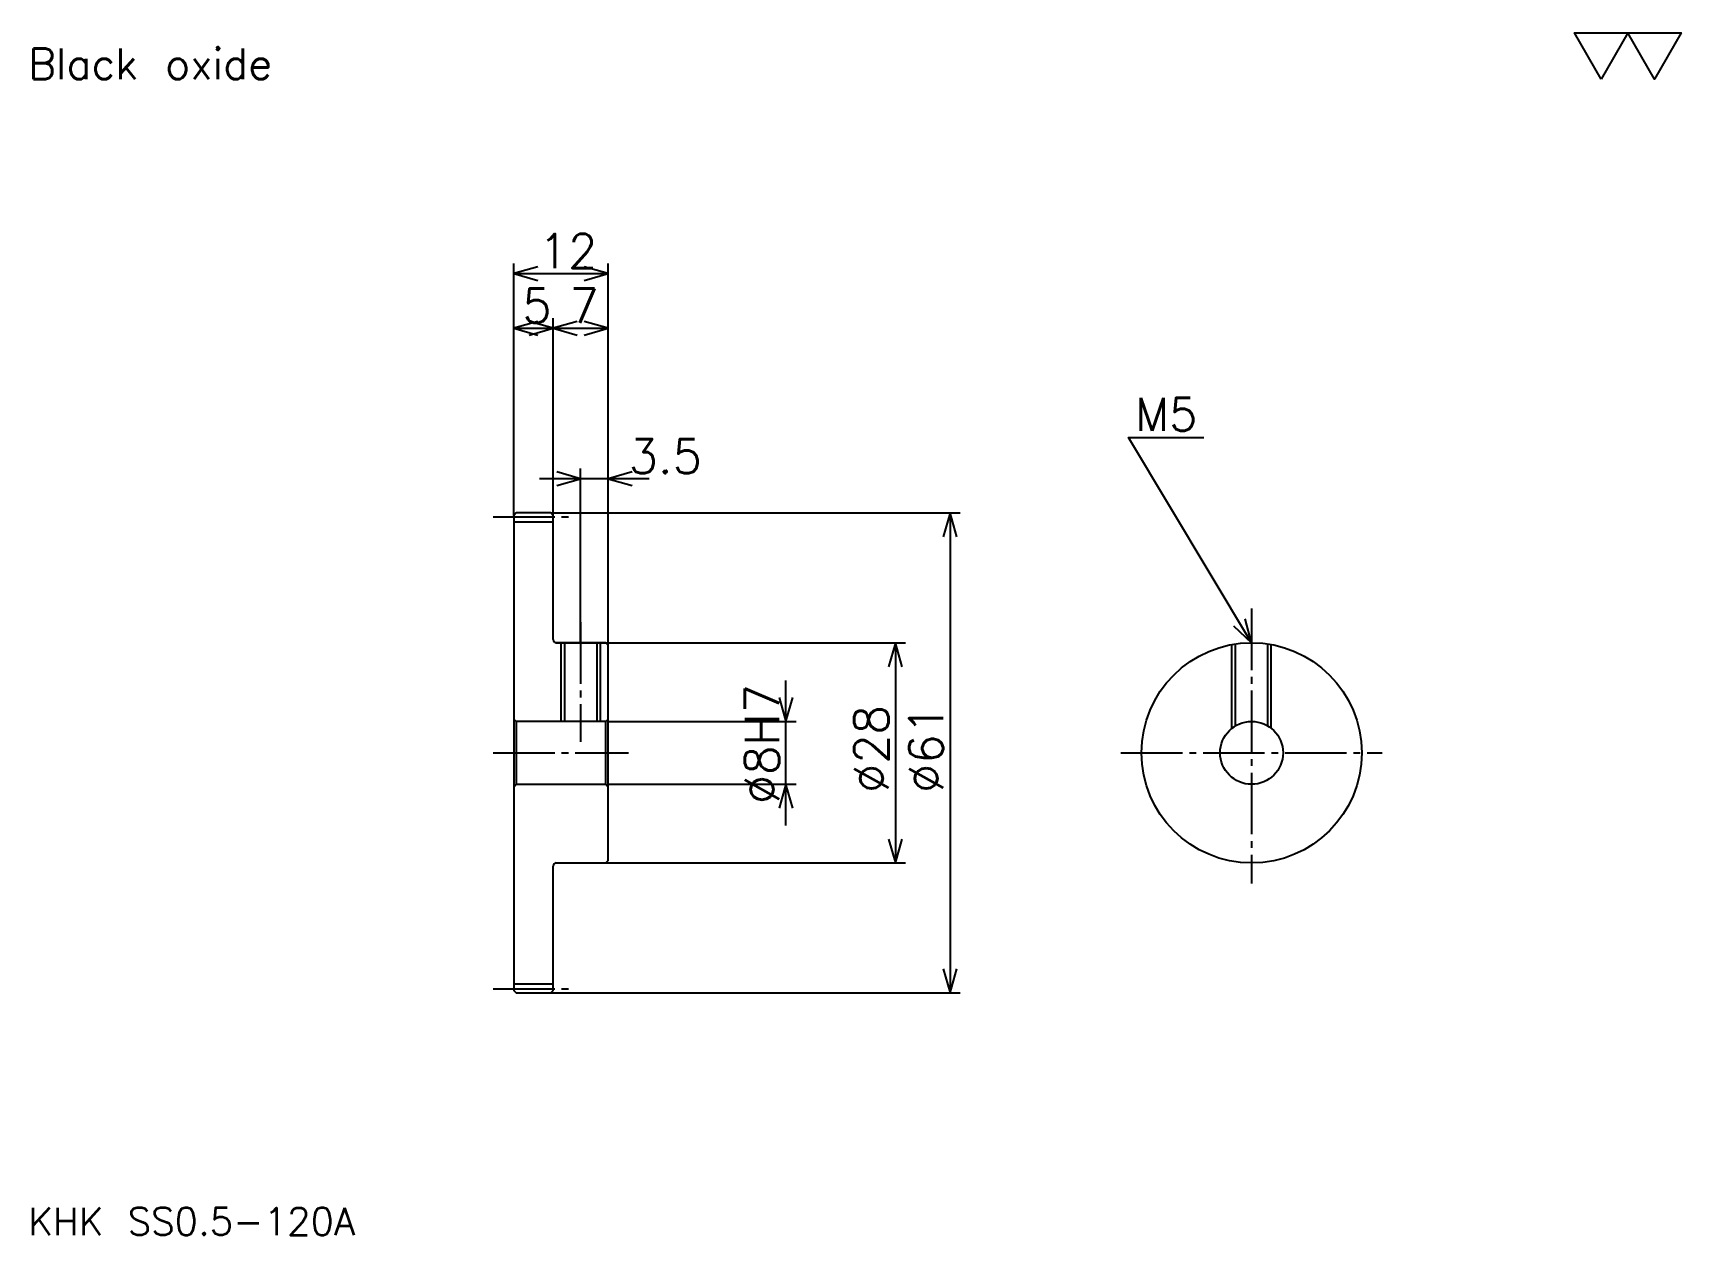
# Model space of a CAD drawing. Extents: x 9 to 219, y 10 to 162.
import ezdxf

# ---------------------------------------------------------------- set-up
doc = ezdxf.new("R2010")
doc.units = 0
doc.linetypes.add('DASHDOT', pattern=[10.434782, 7.826087, -0.869565, 0.869565, -0.869565])
doc.layers.get('0').update_dxf_attribs({"linetype": 'CONTINUOUS'})
doc.layers.add('DASHDOT', color=6, linetype='DASHDOT')
doc.styles.add('KANJI', font='TXT', dxfattribs={"bigfont": 'BIGFONT'})

msp = doc.modelspace()

# ---------------------------------------------------------------- linework, layer by layer
at = {"color": 5}
for p, q in [((70.434784, 101.369568), (70.434784, 133.108704)), ((82.434784, 101.369568), (82.434784, 133.108704)), ((70.434784, 131.804352), (82.434784, 131.804352)), ((75.434784, 101.369568), (75.434784, 126.152176)), ((70.434784, 124.847824), (75.434784, 124.847824)), ((75.434784, 124.847824), (82.434784, 124.847824)), ((78.934784, 101.369568), (78.934784, 107.021744)), ((87.652176, 105.717392), (73.717392, 105.717392)), ((70.434784, 101.069565), (70.434784, 101.369568)), ((75.134781, 101.369568), (82.434784, 101.369568)), ((75.434784, 101.069565), (75.434784, 101.369568)), ((78.934784, 84.869568), (78.934784, 101.369568)), ((82.434784, 101.369568), (127.217392, 101.369568)), ((82.434784, 84.569565), (82.434784, 101.369568)), ((125.91304, 101.369568), (125.91304, 40.369568)), ((75.834785, 84.869568), (82.434784, 84.869568)), ((82.434784, 84.869568), (120.260872, 84.869568)), ((118.956528, 84.869568), (118.956528, 56.869568)), ((105.04348, 61.652176), (105.04348, 80.08696)), ((82.434784, 74.869568), (106.347824, 74.869568)), ((82.434784, 66.869568), (106.347824, 66.869568)), ((75.834785, 56.869568), (82.434784, 56.869568)), ((82.434784, 56.869568), (120.260872, 56.869568)), ((75.134781, 40.369568), (82.434784, 40.369568)), ((82.434784, 40.369568), (127.217392, 40.369568))]:
    msp.add_line(p, q, dxfattribs=at)
at = {"color": 4}
for p, q in [((70.434784, 100.244568), (75.434784, 100.244568)), ((70.734787, 74.869568), (70.734787, 66.869568)), ((82.134781, 74.869568), (82.434784, 75.169571)), ((82.134781, 66.869568), (82.434784, 66.569565)), ((70.434784, 41.494568), (75.434784, 41.494568))]:
    msp.add_line(p, q, dxfattribs=at)
at = {"color": 7}
msp.add_lwpolyline([(208.695648, 156.521744), (205.304337, 162.400009), (218.869568, 162.400009), (215.478256, 156.521744), (212.08696, 162.400009), (208.695648, 156.521744)], dxfattribs=at)
at = {"color": 5}
for points in [[(73.478264, 132.67392), (70.434784, 131.804352), (73.478264, 130.934784)], [(79.391304, 130.934784), (82.434784, 131.804352), (79.391304, 132.67392)], [(73.478264, 125.717392), (70.434784, 124.847824), (73.478264, 123.978264)], [(72.391304, 123.978264), (75.434784, 124.847824), (72.391304, 125.717392)], [(78.478264, 125.717392), (75.434784, 124.847824), (78.478264, 123.978264)], [(79.391304, 123.978264), (82.434784, 124.847824), (79.391304, 125.717392)], [(164.260864, 84.869568), (148.608704, 110.956528), (158.17392, 110.956528)], [(75.891304, 104.847824), (78.934784, 105.717392), (75.891304, 106.58696)], [(85.478264, 106.58696), (82.434784, 105.717392), (85.478264, 104.847824)], [(126.782608, 98.326088), (125.91304, 101.369568), (125.04348, 98.326088)], [(161.949371, 87.031937), (164.260864, 84.869568), (163.440659, 87.926712)], [(119.826088, 81.826088), (118.956528, 84.869568), (118.08696, 81.826088)], [(104.17392, 77.913048), (105.04348, 74.869568), (105.91304, 77.913048)], [(105.91304, 63.826088), (105.04348, 66.869568), (104.17392, 63.826088)], [(118.08696, 59.913048), (118.956528, 56.869568), (119.826088, 59.913048)], [(125.04348, 43.413048), (125.91304, 40.369568), (126.782608, 43.413048)]]:
    msp.add_lwpolyline(points, dxfattribs=at)
at = {"color": 4}
for points in [[(75.434784, 85.269569), (75.434784, 101.069565), (75.134781, 101.369568), (70.734787, 101.369568), (70.434784, 101.069565), (70.434784, 66.569565)], [(75.834785, 56.869568), (82.134781, 56.869568), (82.434784, 57.169567), (82.434784, 84.569565), (82.134781, 84.869568), (75.834785, 84.869568)], [(76.434784, 84.869568), (76.434784, 74.869568)], [(76.869781, 84.869568), (76.869781, 74.869568)], [(80.999786, 84.869568), (80.999786, 74.869568)], [(81.434784, 84.869568), (81.434784, 74.869568)], [(161.760864, 73.992065), (161.760864, 84.644547)], [(162.195862, 74.295319), (162.195862, 84.716438)], [(166.325867, 74.295319), (166.325867, 84.716438)], [(166.760864, 73.992065), (166.760864, 84.644547)], [(70.434784, 66.569565), (70.734787, 66.869568), (82.134781, 66.869568), (82.134781, 74.869568), (70.734787, 74.869568), (70.434784, 75.169571)], [(70.434784, 66.569565), (70.434784, 40.669567), (70.734787, 40.369568), (75.134781, 40.369568), (75.434784, 40.669567), (75.434784, 56.469566)]]:
    msp.add_lwpolyline(points, dxfattribs=at)
for radius in [14, 4]:
    msp.add_circle((164.260864, 70.869568), radius, dxfattribs=at)
for centre, start, end in [((75.834785, 85.269569), 180, 270), ((75.834785, 56.469566), 90, 180)]:
    msp.add_arc(centre, 0.4, start, end, dxfattribs=at)
at = {"layer": 'DASHDOT', "color": 7}
for p, q in [((67.826088, 100.869568), (78.04348, 100.869568)), ((164.260864, 89.217392), (164.260864, 54.260872)), ((67.826088, 70.869568), (85.04348, 70.869568)), ((147.652176, 70.869568), (180.869568, 70.869568)), ((67.826088, 40.869568), (78.04348, 40.869568))]:
    msp.add_line(p, q, dxfattribs=at)
msp.add_lwpolyline([(78.934784, 87.478264), (78.934784, 72.260872)], dxfattribs=at)

# ---------------------------------------------------------------- texts
at = {"color": 7, "style": 'KANJI'}
for s, height, p in [('Black oxide', 3.913043, (8.695652, 156.521744)), ('12', 4.347826, (73.608696, 132.5)), ('5', 4.347826, (71.521744, 125.54348)), ('7', 4.347826, (77.521744, 125.54348)), ('M5', 4.173913, (149.478271, 111.826088)), ('3.5', 4.347826, (85.04348, 106.41304)), ('KHK SS0.5-120A', 3.478261, (8.695652, 9.565217))]:
    msp.add_text(s, height=height, dxfattribs=at).set_placement(p)
for s, p in [('%%c8H7', (104.17392, 64.347832)), ('%%c28', (118.08696, 65.760872)), ('%%c61', (125.04348, 65.760872))]:
    msp.add_text(s, height=4.347826, rotation=90, dxfattribs=at).set_placement(p)

doc.saveas('drawing.dxf')
